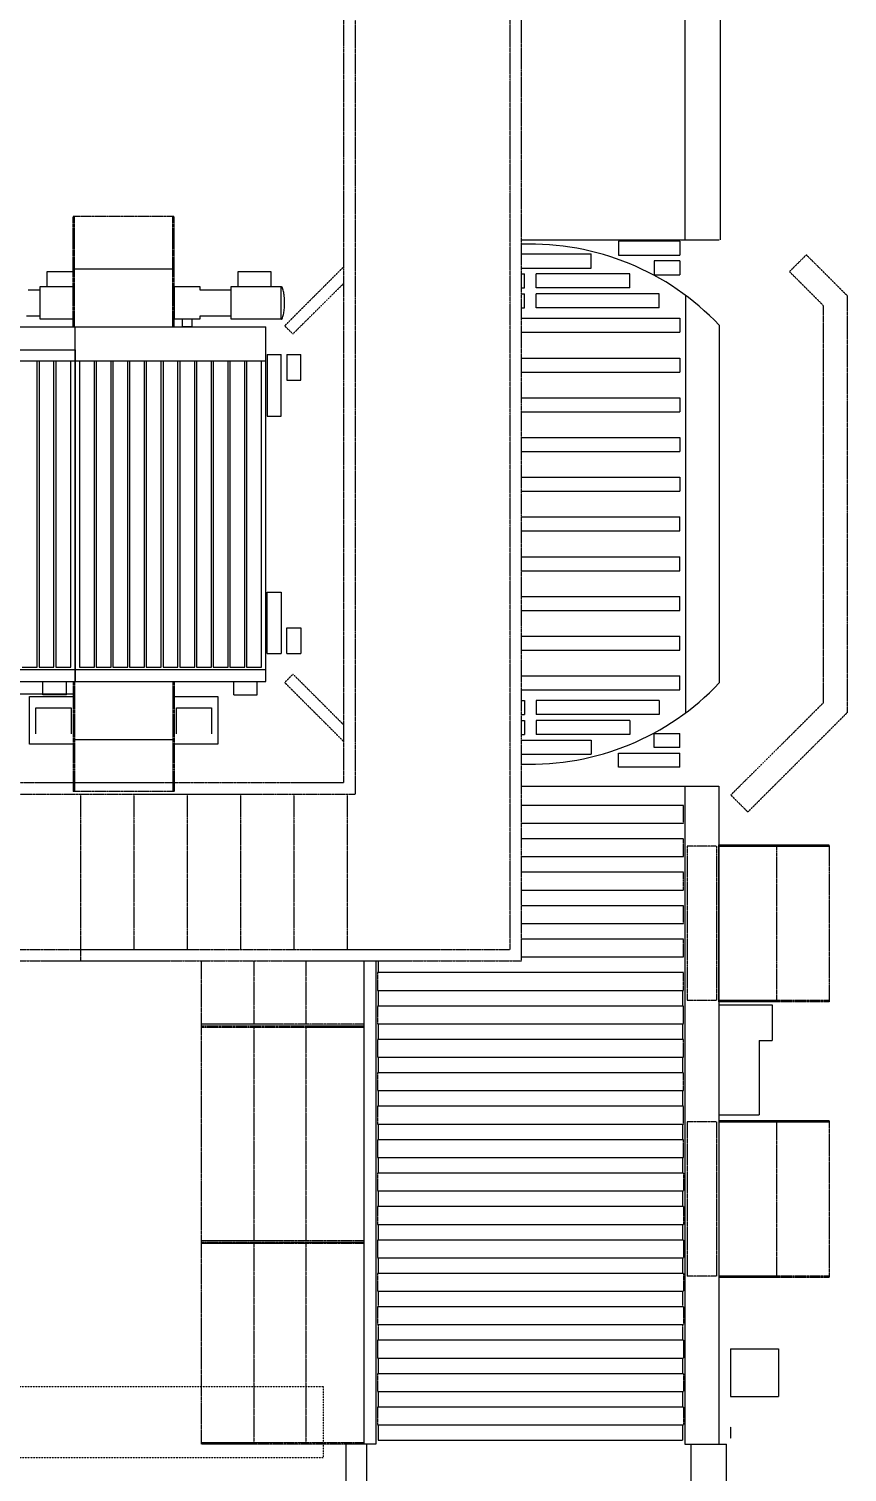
# Model space of a CAD drawing. Header units: millimetres. Extents: x -1732 to 458256, y -4349 to 130988.
# Drawn here: x 108235 to 111732, y 36084 to 42258 of the extents above; entities that cross this region are included whole.
import ezdxf

# ---------------------------------------------------------------- set-up
doc = ezdxf.new("R2010")
doc.units = ezdxf.units.MM
doc.header["$LTSCALE"] = 0.01
doc.header["$MEASUREMENT"] = 0
doc.linetypes.add('HIDDEN2', pattern=[4.7625, 3.175, -1.5875])
doc.linetypes.add('PHANTOM2', pattern=[31.75, 15.875, -3.175, 3.175, -3.175, 3.175, -3.175])
for name, color, linetype in [('F-E-EQP', 251, 'CONTINUOUS'), ('F-E-EQP-CAN', 251, 'HIDDEN2'), ('F-E-EQP-PH2', 251, 'PHANTOM2')]:
    doc.layers.add(name, color=color, linetype=linetype)

msp = doc.modelspace()

# ---------------------------------------------------------------- linework, layer by layer
at = {"layer": 'F-E-EQP'}
for p, q in [((111038.55742, 43601.13913), (111038.55742, 41354.96605)), ((111190.95742, 41354.96605), (111190.95742, 43601.13913)), ((110340.92322, 41354.96605), (111184.60742, 41354.96605)), ((110754.38759, 41350.47515), (110754.38759, 41290.4947)), ((111017.68551, 41350.47515), (110754.38759, 41350.47515)), ((111017.68551, 41350.47515), (111017.68551, 41290.4947)), ((110340.92322, 41294.96605), (110638.15801, 41294.96605)), ((110638.15801, 41234.96605), (110638.15801, 41294.96605)), ((110754.38759, 41290.4947), (111017.68551, 41290.4947)), ((110907.76502, 41266.11792), (110907.76502, 41206.13747)), ((111017.68551, 41266.11792), (110907.76502, 41266.11792)), ((111017.68551, 41266.11792), (111017.68551, 41206.13747)), ((108313.65801, 41219.63913), (108424.15801, 41219.63913)), ((108313.65801, 41155.63913), (108313.65801, 41219.63913)), ((109129.65801, 41219.63913), (109269.65801, 41219.63913)), ((109129.65801, 41155.63913), (109129.65801, 41219.63913)), ((109269.65801, 41219.63913), (109269.65801, 41155.63913)), ((110340.92322, 41234.96605), (110638.15801, 41234.96605)), ((110340.92322, 41209.96605), (110353.15801, 41209.96605)), ((110353.15801, 41149.96605), (110353.15801, 41209.96605)), ((110803.15801, 41209.96605), (110403.15801, 41209.96605)), ((110403.15801, 41149.96605), (110403.15801, 41209.96605)), ((110803.15801, 41149.96605), (110803.15801, 41209.96605)), ((110907.76502, 41206.13747), (111017.68551, 41206.13747)), ((108231.54986, 41141.63913), (108283.65801, 41141.63913)), ((108283.65801, 41155.63913), (108424.15801, 41155.63913)), ((108283.65801, 41015.63913), (108283.65801, 41155.63913)), ((108857.65801, 41155.63913), (108965.65801, 41155.63913)), ((108857.65801, 41015.63913), (108857.65801, 41155.63913)), ((108965.65801, 41155.63913), (108965.65801, 41141.63913)), ((108965.65801, 41141.63913), (109099.65801, 41141.63913)), ((109099.65801, 41155.63913), (109312.65801, 41155.63913)), ((109099.65801, 41015.63913), (109099.65801, 41155.63913)), ((109312.65801, 41015.63913), (109312.65801, 41155.63913)), ((110340.92322, 41149.96605), (110353.15801, 41149.96605)), ((110340.92322, 41124.96605), (110353.15801, 41124.96605)), ((110353.15801, 41064.96605), (110353.15801, 41124.96605)), ((110803.15801, 41149.96605), (110403.15801, 41149.96605)), ((110403.15801, 41064.96605), (110403.15801, 41124.96605)), ((110928.15801, 41124.96605), (110403.15801, 41124.96605)), ((110928.15801, 41064.96605), (110928.15801, 41124.96605)), ((110340.92322, 41064.96605), (110353.15801, 41064.96605)), ((110928.15801, 41064.96605), (110403.15801, 41064.96605)), ((111040.65801, 41118.6942), (111040.65801, 39331.23791)), ((108283.65801, 41029.63913), (108225.19192, 41029.63913)), ((108424.15801, 41015.63913), (108283.65801, 41015.63913)), ((108965.65801, 41015.63913), (108857.65801, 41015.63913)), ((108891.65801, 40983.63913), (108891.65801, 41015.63913)), ((108931.65801, 41015.63913), (108931.65801, 40983.63913)), ((108965.65801, 41029.63913), (108965.65801, 41015.63913)), ((109099.65801, 41029.63913), (108965.65801, 41029.63913)), ((109312.65801, 41015.63913), (109099.65801, 41015.63913)), ((110340.92322, 41019.96605), (111016.77576, 41019.96605)), ((111016.77576, 41019.96605), (111016.77576, 40959.96605)), ((107616.15801, 40983.63913), (109248.15801, 40983.63913)), ((108424.15801, 40983.63913), (108856.15801, 40983.63913)), ((108432.15801, 39466.63913), (108432.15801, 40983.63913)), ((108931.65801, 40983.63913), (108891.65801, 40983.63913)), ((109248.15801, 39466.63913), (109248.15801, 40983.63913)), ((110340.92322, 40959.96605), (111016.77576, 40959.96605)), ((111185.65801, 40990.21111), (111185.65801, 39459.72099)), ((107616.15801, 40885.53913), (108432.15801, 40885.53913)), ((108432.15801, 39466.63913), (108432.15801, 40885.53913)), ((108432.15801, 40885.53913), (108432.15801, 39466.63913)), ((107616.15801, 40837.63913), (109248.15801, 40837.63913)), ((108270.65801, 39527.63913), (108270.65801, 40837.63913)), ((108278.15801, 40837.63913), (108278.15801, 39527.63913)), ((108342.15801, 39527.63913), (108342.15801, 40837.63913)), ((108349.65801, 40837.63913), (108349.65801, 39527.63913)), ((108413.65801, 39527.63913), (108413.65801, 40837.63913)), ((108450.65801, 40837.63913), (108450.65801, 39527.63913)), ((108514.65801, 39527.63913), (108514.65801, 40837.63913)), ((108522.15801, 40837.63913), (108522.15801, 39527.63913)), ((108586.15801, 39527.63913), (108586.15801, 40837.63913)), ((108593.65801, 40837.63913), (108593.65801, 39527.63913)), ((108657.65801, 39527.63913), (108657.65801, 40837.63913)), ((108665.15801, 40837.63913), (108665.15801, 39527.63913)), ((108729.15801, 39527.63913), (108729.15801, 40837.63913)), ((108736.65801, 40837.63913), (108736.65801, 39527.63913)), ((108800.65801, 39527.63913), (108800.65801, 40837.63913)), ((108808.15801, 40837.63913), (108808.15801, 39527.63913)), ((108872.15801, 39527.63913), (108872.15801, 40837.63913)), ((108879.65801, 40837.63913), (108879.65801, 39527.63913)), ((108943.65801, 39527.63913), (108943.65801, 40837.63913)), ((108951.15801, 40837.63913), (108951.15801, 39527.63913)), ((109015.15801, 39527.63913), (109015.15801, 40837.63913)), ((109022.65801, 40837.63913), (109022.65801, 39527.63913)), ((109086.65801, 39527.63913), (109086.65801, 40837.63913)), ((109094.15801, 40837.63913), (109094.15801, 39527.63913)), ((109158.15801, 39527.63913), (109158.15801, 40837.63913)), ((109165.65801, 40837.63913), (109165.65801, 39527.63913)), ((109229.65801, 39527.63913), (109229.65801, 40837.63913)), ((109252.6489, 40864.49356), (109252.6489, 40601.19563)), ((109252.6489, 40864.49356), (109312.62936, 40864.49356)), ((109312.62936, 40601.19563), (109312.62936, 40864.49356)), ((109337.00613, 40864.49356), (109396.98659, 40864.49356)), ((109337.00613, 40864.49356), (109337.00613, 40754.57307)), ((109396.98659, 40754.57307), (109396.98659, 40864.49356)), ((110340.92322, 40849.96605), (111016.77576, 40849.96605)), ((111016.77576, 40849.96605), (111016.77576, 40789.96605)), ((109337.00613, 40754.57307), (109396.98659, 40754.57307)), ((110340.92322, 40789.96605), (111016.77576, 40789.96605)), ((110340.92322, 40679.96605), (111016.77576, 40679.96605)), ((111016.77576, 40679.96605), (111016.77576, 40619.96605)), ((109252.6489, 40601.19563), (109312.62936, 40601.19563)), ((110340.92322, 40619.96605), (111016.77576, 40619.96605)), ((110340.92322, 40509.96605), (111016.77576, 40509.96605)), ((111016.77576, 40509.96605), (111016.77576, 40449.96605)), ((110340.92322, 40449.96605), (111016.77576, 40449.96605)), ((110340.92322, 40339.96605), (111016.77576, 40339.96605)), ((111016.77576, 40339.96605), (111016.77576, 40279.96605)), ((110340.92322, 40279.96605), (111016.77576, 40279.96605)), ((110340.92322, 40169.96605), (111016.77576, 40169.96605)), ((111016.77576, 40109.96605), (111016.77576, 40169.96605)), ((110340.92322, 40109.96605), (111016.77576, 40109.96605)), ((110340.92322, 39999.96605), (111016.77576, 39999.96605)), ((111016.77576, 39939.96605), (111016.77576, 39999.96605)), ((110340.92322, 39939.96605), (111016.77576, 39939.96605)), ((109252.6489, 39585.43854), (109252.6489, 39848.73647)), ((109252.6489, 39848.73647), (109312.62936, 39848.73647)), ((109312.62936, 39848.73647), (109312.62936, 39585.43854)), ((110340.92322, 39829.96605), (111016.77576, 39829.96605)), ((111016.77576, 39769.96605), (111016.77576, 39829.96605)), ((110340.92322, 39769.96605), (111016.77576, 39769.96605)), ((109337.00613, 39585.43854), (109337.00613, 39695.35904)), ((109337.00613, 39695.35904), (109396.98659, 39695.35904)), ((109396.98659, 39695.35904), (109396.98659, 39585.43854)), ((110340.92322, 39659.96605), (111016.77576, 39659.96605)), ((111016.77576, 39599.96605), (111016.77576, 39659.96605)), ((109252.6489, 39585.43854), (109312.62936, 39585.43854)), ((109337.00613, 39585.43854), (109396.98659, 39585.43854)), ((110340.92322, 39599.96605), (111016.77576, 39599.96605)), ((107616.15801, 39517.63913), (109248.15801, 39517.63913)), ((108206.65801, 39527.63913), (108270.65801, 39527.63913)), ((108278.15801, 39527.63913), (108342.15801, 39527.63913)), ((108349.65801, 39527.63913), (108413.65801, 39527.63913)), ((108450.65801, 39527.63913), (108514.65801, 39527.63913)), ((108522.15801, 39527.63913), (108586.15801, 39527.63913)), ((108593.65801, 39527.63913), (108657.65801, 39527.63913)), ((108665.15801, 39527.63913), (108729.15801, 39527.63913)), ((108736.65801, 39527.63913), (108800.65801, 39527.63913)), ((108808.15801, 39527.63913), (108872.15801, 39527.63913)), ((108879.65801, 39527.63913), (108943.65801, 39527.63913)), ((108951.15801, 39527.63913), (109015.15801, 39527.63913)), ((109022.65801, 39527.63913), (109086.65801, 39527.63913)), ((109094.15801, 39527.63913), (109158.15801, 39527.63913)), ((109165.65801, 39527.63913), (109229.65801, 39527.63913)), ((107616.15801, 39466.63913), (109248.15801, 39466.63913)), ((108294.15801, 39409.63913), (108294.15801, 39466.63913)), ((108395.15801, 39409.63913), (108395.15801, 39466.63913)), ((108424.15801, 39466.63913), (108856.15801, 39466.63913)), ((109110.15801, 39409.63913), (109110.15801, 39466.63913)), ((109211.15801, 39409.63913), (109211.15801, 39466.63913)), ((110340.92322, 39489.96605), (111016.77576, 39489.96605)), ((111016.77576, 39429.96605), (111016.77576, 39489.96605)), ((108424.15801, 39412.33913), (107616.15801, 39412.33913)), ((108238.15801, 39197.63913), (108238.15801, 39401.63913)), ((108238.15801, 39401.63913), (108424.15801, 39401.63913)), ((108395.15801, 39409.63913), (108294.15801, 39409.63913)), ((108856.15801, 39401.63913), (109042.15801, 39401.63913)), ((109042.15801, 39401.63913), (109042.15801, 39197.63913)), ((109110.15801, 39409.63913), (109211.15801, 39409.63913)), ((110340.92322, 39429.96605), (111016.77576, 39429.96605)), ((108265.15801, 39242.63913), (108265.15801, 39353.63913)), ((108265.15801, 39353.63913), (108415.15801, 39353.63913)), ((108415.15801, 39353.63913), (108415.15801, 39242.63913)), ((108865.15801, 39353.63913), (109015.15801, 39353.63913)), ((108865.15801, 39242.63913), (108865.15801, 39353.63913)), ((109015.15801, 39353.63913), (109015.15801, 39242.63913)), ((110340.92322, 39384.96605), (110353.15801, 39384.96605)), ((110353.15801, 39384.96605), (110353.15801, 39324.96605)), ((110928.15801, 39384.96605), (110403.15801, 39384.96605)), ((110403.15801, 39384.96605), (110403.15801, 39324.96605)), ((110928.15801, 39384.96605), (110928.15801, 39324.96605)), ((110340.92322, 39324.96605), (110353.15801, 39324.96605)), ((110340.92322, 39299.96605), (110353.15801, 39299.96605)), ((110353.15801, 39299.96605), (110353.15801, 39239.96605)), ((110928.15801, 39324.96605), (110403.15801, 39324.96605)), ((110403.15801, 39299.96605), (110403.15801, 39239.96605)), ((110803.15801, 39299.96605), (110403.15801, 39299.96605)), ((110803.15801, 39299.96605), (110803.15801, 39239.96605)), ((110340.92322, 39239.96605), (110353.15801, 39239.96605)), ((110340.92322, 39214.96605), (110638.15801, 39214.96605)), ((110803.15801, 39239.96605), (110403.15801, 39239.96605)), ((110638.15801, 39214.96605), (110638.15801, 39154.96605)), ((110907.76502, 39243.79463), (111017.68551, 39243.79463)), ((110907.76502, 39183.81418), (110907.76502, 39243.79463)), ((111017.68551, 39183.81418), (111017.68551, 39243.79463)), ((108424.15801, 39197.63913), (108238.15801, 39197.63913)), ((109042.15801, 39197.63913), (108856.15801, 39197.63913)), ((110340.92322, 39154.96605), (110638.15801, 39154.96605)), ((110754.38759, 39099.45695), (110754.38759, 39159.4374)), ((110754.38759, 39159.4374), (111017.68551, 39159.4374)), ((111017.68551, 39183.81418), (110907.76502, 39183.81418)), ((111017.68551, 39099.45695), (111017.68551, 39159.4374)), ((111017.68551, 39099.45695), (110754.38759, 39099.45695)), ((110340.92322, 39018.78247), (111184.15801, 39018.78247)), ((111038.15801, 39018.78247), (111038.15801, 36202.78247)), ((111184.15801, 39018.78247), (111184.15801, 36202.78247)), ((111032.15801, 38935.78247), (110340.92322, 38935.78247)), ((110340.92322, 38859.78247), (111032.15801, 38859.78247)), ((111032.15801, 38792.78247), (110340.92322, 38792.78247)), ((110340.92322, 38716.78247), (111032.15801, 38716.78247)), ((111184.15801, 38095.78247), (111184.15801, 38767.78247)), ((111032.15801, 38649.78247), (110340.92322, 38649.78247)), ((110340.92322, 38573.78247), (111032.15801, 38573.78247)), ((111032.15801, 38506.78247), (110340.92322, 38506.78247)), ((110340.92322, 38430.78247), (111032.15801, 38430.78247)), ((111032.15801, 38363.78247), (110340.92322, 38363.78247)), ((110340.92322, 38287.78247), (111032.15801, 38287.78247)), ((109667.15801, 38270.85597), (109667.15801, 36202.78247)), ((109667.15801, 38221.43202), (109667.15801, 36915.78247)), ((109718.15801, 38270.85597), (109718.15801, 36202.78247)), ((111032.15801, 38220.78247), (109724.15801, 38220.78247)), ((109728.15801, 38270.85597), (109728.15801, 38222.28247)), ((109724.15801, 38144.78247), (111032.15801, 38144.78247)), ((109728.15801, 38143.28247), (109728.15801, 38079.28247)), ((111028.15801, 38143.28247), (111028.15801, 38079.28247)), ((111032.15801, 38077.78247), (109724.15801, 38077.78247)), ((111184.15801, 38082.78247), (111412.15801, 38082.78247)), ((111412.15801, 38082.78247), (111412.15801, 37930.78247)), ((109724.15801, 38001.78247), (111032.15801, 38001.78247)), ((109728.15801, 38000.28247), (109728.15801, 37936.28247)), ((111028.15801, 38000.28247), (111028.15801, 37936.28247)), ((111032.15801, 37934.78247), (109724.15801, 37934.78247)), ((111356.15801, 37930.78247), (111412.15801, 37930.78247)), ((111356.15801, 37930.78247), (111356.15801, 37612.78247)), ((109724.15801, 37858.78247), (111032.15801, 37858.78247)), ((109728.15801, 37857.28247), (109728.15801, 37793.28247)), ((111028.15801, 37857.28247), (111028.15801, 37793.28247)), ((111032.15801, 37791.78247), (109724.15801, 37791.78247)), ((109724.15801, 37715.78247), (111032.15801, 37715.78247)), ((109728.15801, 37714.28247), (109728.15801, 37650.28247)), ((111028.15801, 37714.28247), (111028.15801, 37650.28247)), ((111032.15801, 37648.78247), (109724.15801, 37648.78247)), ((111184.15801, 37612.78247), (111356.15801, 37612.78247)), ((109724.15801, 37572.78247), (111032.15801, 37572.78247)), ((109728.15801, 37571.28247), (109728.15801, 37507.28247)), ((111028.15801, 37571.28247), (111028.15801, 37507.28247)), ((111032.15801, 37505.78247), (109724.15801, 37505.78247)), ((109724.15801, 37429.78247), (111032.15801, 37429.78247)), ((109728.15801, 37428.28247), (109728.15801, 37364.28247)), ((111028.15801, 37428.28247), (111028.15801, 37364.28247)), ((111032.15801, 37362.78247), (109724.15801, 37362.78247)), ((109724.15801, 37286.78247), (111032.15801, 37286.78247)), ((109728.15801, 37285.28247), (109728.15801, 37221.28247)), ((111028.15801, 37285.28247), (111028.15801, 37221.28247)), ((111032.15801, 37219.78247), (109724.15801, 37219.78247)), ((109724.15801, 37143.78247), (111032.15801, 37143.78247)), ((109728.15801, 37142.28247), (109728.15801, 37078.28247)), ((111028.15801, 37142.28247), (111028.15801, 37078.28247)), ((111032.15801, 37076.78247), (109724.15801, 37076.78247)), ((109724.15801, 37000.78247), (111032.15801, 37000.78247)), ((109728.15801, 36999.28247), (109728.15801, 36935.28247)), ((111028.15801, 36999.28247), (111028.15801, 36935.28247)), ((111032.15801, 36933.78247), (109724.15801, 36933.78247)), ((109724.15801, 36857.78247), (111032.15801, 36857.78247)), ((111032.15801, 36790.78247), (109724.15801, 36790.78247)), ((109724.15801, 36714.78247), (111032.15801, 36714.78247)), ((111032.15801, 36647.78247), (109724.15801, 36647.78247)), ((109724.15801, 36571.78247), (111032.15801, 36571.78247)), ((109728.15801, 36570.28247), (109728.15801, 36506.28247)), ((111028.15801, 36570.28247), (111028.15801, 36506.28247)), ((111234.15801, 36610.78247), (111438.15801, 36610.78247)), ((111234.15801, 36610.78247), (111234.15801, 36406.78247)), ((111438.15801, 36610.78247), (111438.15801, 36406.78247)), ((111032.15801, 36504.78247), (109724.15801, 36504.78247)), ((109724.15801, 36428.78247), (111032.15801, 36428.78247)), ((109728.15801, 36427.28247), (109728.15801, 36363.28247)), ((111028.15801, 36427.28247), (111028.15801, 36363.28247)), ((111234.15801, 36406.78247), (111438.15801, 36406.78247)), ((111032.15801, 36361.78247), (109724.15801, 36361.78247)), ((109724.15801, 36285.78247), (111032.15801, 36285.78247)), ((109728.15801, 36284.28247), (109728.15801, 36220.28247)), ((111028.15801, 36284.28247), (111028.15801, 36220.28247)), ((109591.15898, 35837.78247), (109591.15812, 36202.78247)), ((109718.15801, 36202.78247), (109591.15812, 36202.78247)), ((109679.15898, 35837.78247), (109679.15812, 36202.78247)), ((109728.15801, 36220.28247), (111028.15801, 36220.28247)), ((111038.15801, 36202.78247), (111217.15812, 36202.78248)), ((111065.15898, 35837.78253), (111065.15812, 36202.78247)), ((111217.15898, 35837.78253), (111217.15812, 36202.78248))]:
    msp.add_line(p, q, dxfattribs=at)
for centre, radius, start, end in [((110378.15801, 40224.96605), 1112.5, 43.461004531, 91.918017358), ((109312.65801, 41150.95044), 4.6887, 27.353948291, 90), ((109252.97503, 41120.07456), 71.88525, 12.094757077, 27.353948291), ((109156.64972, 41099.43342), 170.3973, 5.072283669, 12.094757077), ((109001.23876, 41085.63913), 326.41925, 0, 5.072283669), ((109001.23876, 41085.63913), 326.41925, 354.927716331, 0), ((109312.65801, 41020.32783), 4.6887, 270, 332.646051709), ((109252.97503, 41051.20371), 71.88525, 332.646051709, 347.905242923), ((109156.64972, 41071.84485), 170.3973, 347.905242923, 354.927716331), ((110378.15801, 40224.96605), 1112.5, 268.081982642, 316.538995469)]:
    msp.add_arc(centre, radius, start, end, dxfattribs=at)
at = {"layer": 'F-E-EQP-CAN'}
msp.add_lwpolyline([(103171.02429, 38672.06453), (103475.82429, 38672.06453), (103475.82429, 36449.68959), (109491.9445, 36449.68959), (109491.9445, 36144.88959), (103171.02429, 36144.88959)], close=True, dxfattribs=at)
at = {"layer": 'F-E-EQP-PH2'}
for p, q in [((109578.92322, 50094.6067), (109578.92322, 39032.85597)), ((109628.89043, 50044.43546), (109628.89043, 38982.88876)), ((110291.7192, 38320.05999), (110291.7192, 50044.43546)), ((110340.92322, 38270.85597), (110340.92322, 50044.63948)), ((108424.15801, 40983.63913), (108424.15801, 41454.63913)), ((108856.15801, 41454.63913), (108424.15801, 41454.63913)), ((108430.15801, 40983.63913), (108430.15801, 41454.63913)), ((108850.15801, 40983.63913), (108850.15801, 41454.63913)), ((108856.15801, 40983.63913), (108856.15801, 41454.63913)), ((111485.79398, 41219.21584), (111557.91888, 41291.34073)), ((111732.04377, 41117.21584), (111557.91888, 41291.34073)), ((108424.15801, 41231.63913), (108856.15801, 41231.63913)), ((109328.10444, 40987.93427), (109578.92322, 41238.75305)), ((111630.04377, 41074.96605), (111485.79398, 41219.21584)), ((109363.45977, 40952.57893), (109578.92322, 41168.04238)), ((111630.04377, 41074.96605), (111630.04377, 39374.96605)), ((111732.04377, 41117.21584), (111732.04377, 39332.71627)), ((109363.45977, 40952.57893), (109328.10444, 40987.93427)), ((108424.15801, 39466.63913), (108424.15801, 38995.63913)), ((108430.15801, 39466.63913), (108430.15801, 38995.63913)), ((108850.15801, 39466.63913), (108850.15801, 38995.63913)), ((108856.15801, 39466.63913), (108856.15801, 38995.63913)), ((109363.45977, 39497.35317), (109328.10444, 39461.99783)), ((109328.10444, 39461.99783), (109578.92322, 39211.17905)), ((109363.45977, 39497.35317), (109578.92322, 39281.88973)), ((111630.04377, 39374.96605), (111235.47818, 38980.40047)), ((111732.04377, 39332.71627), (111307.60308, 38908.27558)), ((108424.15801, 39218.63913), (108856.15801, 39218.63913)), ((109578.92322, 39032.85597), (104391.2361, 39032.85597)), ((109628.89043, 38982.88876), (104440.9993, 38982.88876)), ((108856.15801, 38995.63913), (108424.15801, 38995.63913)), ((108454.98573, 38982.88876), (108454.98573, 38270.85597)), ((108682.98573, 38982.88876), (108682.98573, 38320.05999)), ((108910.98573, 38982.88876), (108910.98573, 38320.05999)), ((109138.98573, 38982.88876), (109138.98573, 38320.05999)), ((109366.98573, 38982.88876), (109366.98573, 38320.05999)), ((109594.98573, 38982.88876), (109594.98573, 38320.05999)), ((111235.47818, 38980.40047), (111307.60308, 38908.27558)), ((111032.15801, 38859.78247), (111032.15801, 38935.78247)), ((111032.15801, 38716.78247), (111032.15801, 38792.78247)), ((111174.15801, 38761.78247), (111048.15801, 38761.78247)), ((111048.15801, 38761.78247), (111048.15801, 38101.78247)), ((111174.15801, 38761.78247), (111174.15801, 38101.78247)), ((111184.15801, 38767.78247), (111655.15801, 38767.78247)), ((111184.15801, 38761.78247), (111655.15801, 38761.78247)), ((111432.15801, 38101.78247), (111432.15801, 38761.78247)), ((111655.15801, 38767.78247), (111655.15801, 38095.78247)), ((111032.15801, 38573.78247), (111032.15801, 38649.78247)), ((111032.15801, 38430.78247), (111032.15801, 38506.78247)), ((111032.15801, 38287.78247), (111032.15801, 38363.78247)), ((105103.82807, 38320.05999), (110291.7192, 38320.05999)), ((105153.23611, 38270.85597), (110340.92322, 38270.85597)), ((108973.15801, 36202.78247), (108973.15801, 38270.85597)), ((109196.15801, 38270.85597), (109196.15801, 37999.78247)), ((109419.15801, 38270.85597), (109419.15801, 37999.78247)), ((109724.15801, 38220.78247), (109724.15801, 38144.78247)), ((111032.15801, 38144.78247), (111032.15801, 38220.78247)), ((111174.15801, 38101.78247), (111048.15801, 38101.78247)), ((111655.15801, 38101.78247), (111184.15801, 38101.78247)), ((111655.15801, 38095.78247), (111184.15801, 38095.78247)), ((109724.15801, 38077.78247), (109724.15801, 38001.78247)), ((111032.15801, 38001.78247), (111032.15801, 38077.78247)), ((109667.15801, 37999.78247), (108973.15801, 37999.78247)), ((108973.15801, 37993.78247), (109667.15801, 37993.78247)), ((108973.15801, 37987.78247), (109667.15801, 37987.78247)), ((109196.15801, 37987.78247), (109196.15801, 37073.78247)), ((109419.15801, 37987.78247), (109419.15801, 37073.78247)), ((109724.15801, 37934.78247), (109724.15801, 37858.78247)), ((111032.15801, 37858.78247), (111032.15801, 37934.78247)), ((109724.15801, 37791.78247), (109724.15801, 37715.78247)), ((111032.15801, 37715.78247), (111032.15801, 37791.78247)), ((109724.15801, 37648.78247), (109724.15801, 37572.78247)), ((111032.15801, 37572.78247), (111032.15801, 37648.78247)), ((111048.15801, 37581.78247), (111048.15801, 36921.78247)), ((111174.15801, 37581.78247), (111048.15801, 37581.78247)), ((111174.15801, 37581.78247), (111174.15801, 36921.78247)), ((111184.15801, 37587.78247), (111655.15801, 37587.78247)), ((111184.15801, 37581.78247), (111655.15801, 37581.78247)), ((111432.15801, 36921.78247), (111432.15801, 37581.78247)), ((111655.15801, 37587.78247), (111655.15801, 36915.78247)), ((109724.15801, 37505.78247), (109724.15801, 37429.78247)), ((111032.15801, 37429.78247), (111032.15801, 37505.78247)), ((109724.15801, 37362.78247), (109724.15801, 37286.78247)), ((111032.15801, 37362.78247), (111032.15801, 37286.78247)), ((109724.15801, 37219.78247), (109724.15801, 37143.78247)), ((111032.15801, 37219.78247), (111032.15801, 37143.78247)), ((109667.15801, 37073.78247), (108973.15801, 37073.78247)), ((108973.15801, 37067.78247), (109667.15801, 37067.78247)), ((109667.15801, 37061.78247), (108973.15801, 37061.78247)), ((109196.15801, 37061.78247), (109196.15801, 36208.78247)), ((109419.15801, 37061.78247), (109419.15801, 36208.78247)), ((109724.15801, 37076.78247), (109724.15801, 37000.78247)), ((111032.15801, 37076.78247), (111032.15801, 37000.78247)), ((109724.15801, 36933.78247), (109724.15801, 36857.78247)), ((111032.15801, 36933.78247), (111032.15801, 36857.78247)), ((111174.15801, 36921.78247), (111048.15801, 36921.78247)), ((111655.15801, 36921.78247), (111184.15801, 36921.78247)), ((111655.15801, 36915.78247), (111184.15801, 36915.78247)), ((109728.15801, 36856.28247), (109728.15801, 36792.28247)), ((111028.15801, 36856.28247), (111028.15801, 36792.28247)), ((109724.15801, 36790.78247), (109724.15801, 36714.78247)), ((111032.15801, 36790.78247), (111032.15801, 36714.78247)), ((109728.15801, 36713.28247), (109728.15801, 36649.28247)), ((111028.15801, 36713.28247), (111028.15801, 36649.28247)), ((109724.15801, 36647.78247), (109724.15801, 36571.78247)), ((111032.15801, 36647.78247), (111032.15801, 36571.78247)), ((109724.15801, 36504.78247), (109724.15801, 36428.78247)), ((111032.15801, 36504.78247), (111032.15801, 36428.78247)), ((109724.15801, 36361.78247), (109724.15801, 36285.78247)), ((111032.15801, 36361.78247), (111032.15801, 36285.78247)), ((111234.91271, 36227.78257), (111234.91271, 36277.78257)), ((109667.15801, 36208.78247), (108973.15801, 36208.78247)), ((109591.15812, 36202.78247), (108973.15801, 36202.78247))]:
    msp.add_line(p, q, dxfattribs=at)

doc.saveas('drawing.dxf')
